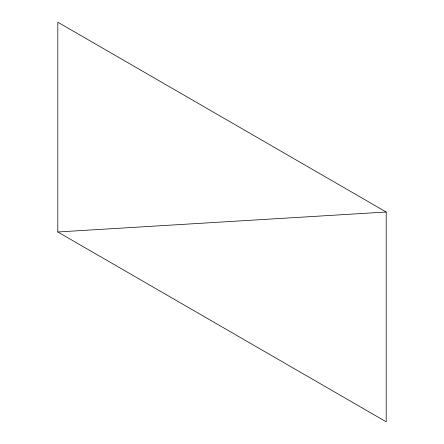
<?xml version="1.0" encoding="UTF-8"?>
<svg xmlns="http://www.w3.org/2000/svg" width="444" height="444" viewBox="0 0 444 444"><rect width="100%" height="100%" fill="white"/><g stroke="black" fill="none" stroke-linecap="round" stroke-linejoin="round"><path stroke-width="0.67" d="M57.814 231.979L57.814 22.2L386.186 212.021L386.186 421.8L57.814 231.979L386.186 212.021"/></g></svg>
